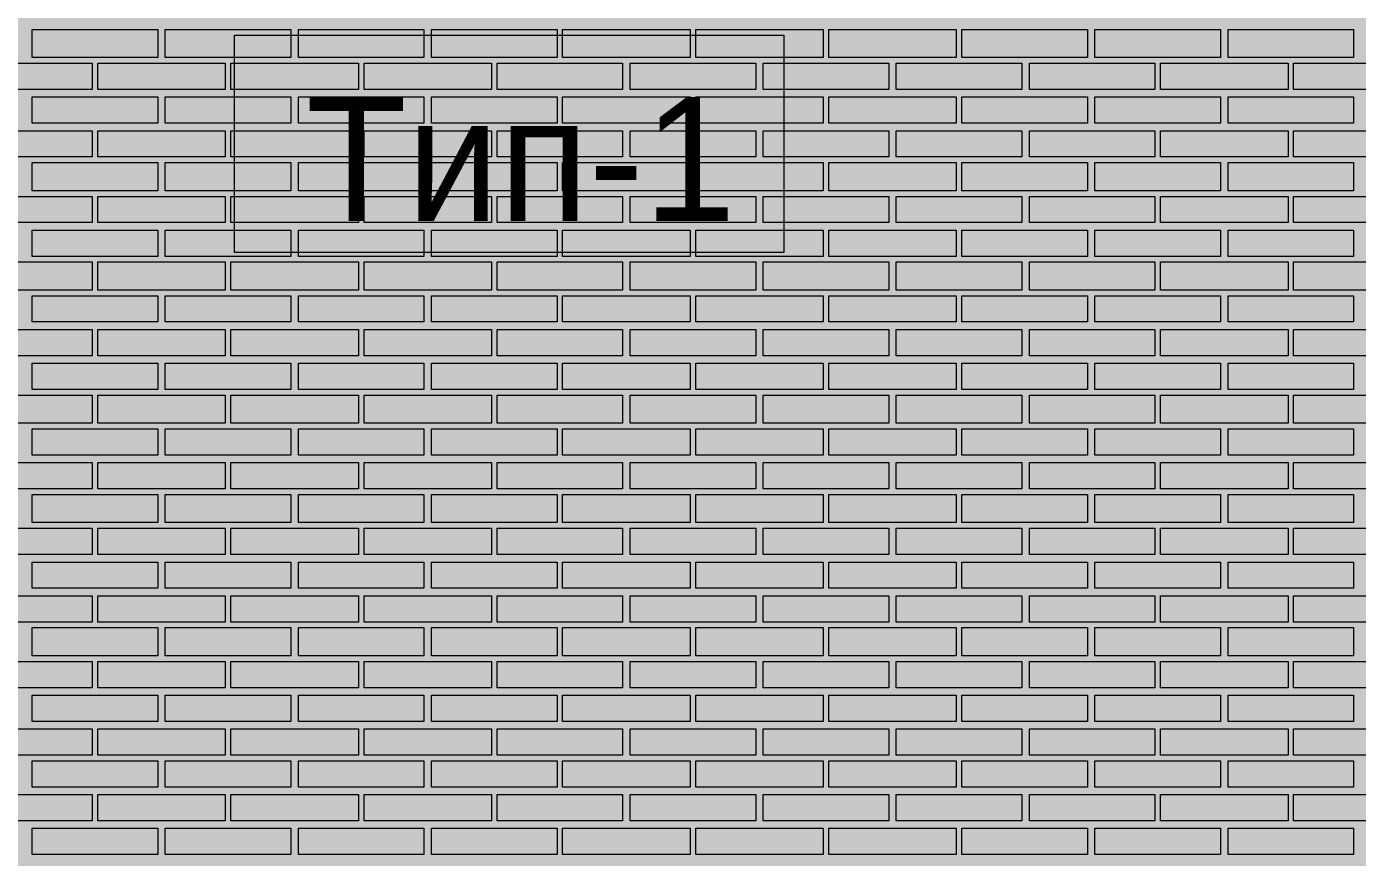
# Model space of a CAD drawing. Header units: millimetres. Extents: x -28928 to 100580, y -22867 to 36490.
# Drawn here: x -19658 to -16654, y 1534 to 3408 of the extents above; entities that cross this region are included whole.
import ezdxf

# ---------------------------------------------------------------- set-up
doc = ezdxf.new("R2010")
doc.units = ezdxf.units.MM
doc.layers.add('PDF _Геометрия', color=7, linetype='Continuous', true_color=0x8f8e8d)
doc.layers.add('PDF _Сплошная заливка', color=7, linetype='Continuous', true_color=0xffffff)
doc.layers.add('PDF _Текст', color=7, linetype='Continuous')

msp = doc.modelspace()

# ---------------------------------------------------------------- hatches: boundary and pattern name
at = {"layer": 'PDF _Сплошная заливка', "true_color": 0xdcd6cf, "transparency": 33554559}
h = msp.add_hatch(color=254, dxfattribs=at)
h.paths.add_polyline_path([(-15922.4, -4713.2), (-15922.4, -1464), (-13823.9, -1464), (-13823.9, -4713.2), (-13561.6, -4713.2), (-13561.6, -1163.6), (-19459.3, -1163.6), (-19459.3, -4713.2), (-17919.3, -4713.2), (-17919.3, -1464), (-16518.9, -1464), (-16518.9, -4713.2)])
h.paths.add_polyline_path([(-19700.5, -482.4), (-9335.1, -482.4), (-9335.1, 4218), (-12072.4, 4218), (-12072.4, 6929.9), (-9335.1, 6929.9), (-9335.1, 9028.4), (-21815.9, 9028.4), (-21815.9, -4713.2), (-19776.6, -4713.2), (-19776.6, -727.8), (-19730.1, -727.8), (-19730.1, -820.9), (-19708.9, -820.9), (-19708.9, -719.3), (-19700.5, -719.3)])
h.paths.add_polyline_path([(-10972.4, -4713.2), (-10972.4, -1464), (-9576.3, -1464), (-9576.3, -4713.2), (-9335.1, -4713.2), (-9335.1, -1163.6), (-13383.9, -1163.6), (-13383.9, -4713.2), (-13121.6, -4713.2), (-13121.6, -1464), (-11323.6, -1464), (-11323.6, -4713.2)])

# ---------------------------------------------------------------- linework, layer by layer
at = {"layer": 'PDF _Геометрия', "lineweight": 9}
for points in [[(-19362, 3338), (-19501.6, 3338), (-19645.5, 3338), (-19645.5, 3401.4), (-19501.6, 3401.4), (-19362, 3401.4)], [(-19061.6, 3338), (-19201.3, 3338), (-19345.1, 3338), (-19345.1, 3401.4), (-19201.3, 3401.4), (-19061.6, 3401.4)], [(-18761.3, 3338), (-18905.1, 3338), (-19044.7, 3338), (-19044.7, 3401.4), (-18905.1, 3401.4), (-18761.3, 3401.4)], [(-18460.9, 3338), (-18604.7, 3338), (-18744.3, 3338), (-18744.3, 3401.4), (-18604.7, 3401.4), (-18460.9, 3401.4)], [(-18160.5, 3338), (-18304.3, 3338), (-18448.2, 3338), (-18448.2, 3401.4), (-18304.3, 3401.4), (-18160.5, 3401.4)], [(-17860.1, 3338), (-18003.9, 3338), (-18147.8, 3338), (-18147.8, 3401.4), (-18003.9, 3401.4), (-17860.1, 3401.4)], [(-17559.7, 3338), (-17703.6, 3338), (-17847.4, 3338), (-17847.4, 3401.4), (-17703.6, 3401.4), (-17559.7, 3401.4)], [(-17263.6, 3338), (-17403.2, 3338), (-17547, 3338), (-17547, 3401.4), (-17403.2, 3401.4), (-17263.6, 3401.4)], [(-16963.2, 3338), (-17102.8, 3338), (-17246.6, 3338), (-17246.6, 3401.4), (-17102.8, 3401.4), (-16963.2, 3401.4)], [(-16662.8, 3338), (-16806.6, 3338), (-16946.3, 3338), (-16946.3, 3401.4), (-16806.6, 3401.4), (-16662.8, 3401.4)], [(-19510.1, 3325.3), (-19510.1, 3266), (-19793.6, 3266), (-19793.6, 3325.3)], [(-19209.7, 3325.3), (-19209.7, 3266), (-19497.4, 3266), (-19497.4, 3325.3)], [(-18909.3, 3325.3), (-18909.3, 3266), (-19197, 3266), (-19197, 3325.3)], [(-18608.9, 3325.3), (-18608.9, 3266), (-18896.6, 3266), (-18896.6, 3325.3)], [(-18312.8, 3325.3), (-18312.8, 3266), (-18596.3, 3266), (-18596.3, 3325.3)], [(-18012.4, 3325.3), (-18012.4, 3266), (-18295.9, 3266), (-18295.9, 3325.3)], [(-17712, 3325.3), (-17712, 3266), (-17995.5, 3266), (-17995.5, 3325.3)], [(-17411.6, 3325.3), (-17411.6, 3266), (-17695.1, 3266), (-17695.1, 3325.3)], [(-17111.3, 3325.3), (-17111.3, 3266), (-17394.7, 3266), (-17394.7, 3325.3)], [(-16810.9, 3325.3), (-16810.9, 3266), (-17098.6, 3266), (-17098.6, 3325.3)], [(-16510.5, 3325.3), (-16510.5, 3266), (-16798.2, 3266), (-16798.2, 3325.3)], [(-19362, 3189.9), (-19501.6, 3189.9), (-19645.5, 3189.9), (-19645.5, 3249.1), (-19501.6, 3249.1), (-19362, 3249.1)], [(-19061.6, 3189.9), (-19201.3, 3189.9), (-19345.1, 3189.9), (-19345.1, 3249.1), (-19201.3, 3249.1), (-19061.6, 3249.1)], [(-18761.3, 3189.9), (-18905.1, 3189.9), (-19044.7, 3189.9), (-19044.7, 3249.1), (-18905.1, 3249.1), (-18761.3, 3249.1)], [(-18460.9, 3189.9), (-18604.7, 3189.9), (-18744.3, 3189.9), (-18744.3, 3249.1), (-18604.7, 3249.1), (-18460.9, 3249.1)], [(-18160.5, 3189.9), (-18304.3, 3189.9), (-18448.2, 3189.9), (-18448.2, 3249.1), (-18304.3, 3249.1), (-18160.5, 3249.1)], [(-17860.1, 3189.9), (-18003.9, 3189.9), (-18147.8, 3189.9), (-18147.8, 3249.1), (-18003.9, 3249.1), (-17860.1, 3249.1)], [(-17559.7, 3189.9), (-17703.6, 3189.9), (-17847.4, 3189.9), (-17847.4, 3249.1), (-17703.6, 3249.1), (-17559.7, 3249.1)], [(-17263.6, 3189.9), (-17403.2, 3189.9), (-17547, 3189.9), (-17547, 3249.1), (-17403.2, 3249.1), (-17263.6, 3249.1)], [(-16963.2, 3189.9), (-17102.8, 3189.9), (-17246.6, 3189.9), (-17246.6, 3249.1), (-17102.8, 3249.1), (-16963.2, 3249.1)], [(-16662.8, 3189.9), (-16806.6, 3189.9), (-16946.3, 3189.9), (-16946.3, 3249.1), (-16806.6, 3249.1), (-16662.8, 3249.1)], [(-19510.1, 3173), (-19510.1, 3113.7), (-19793.6, 3113.7), (-19793.6, 3173)], [(-19209.7, 3173), (-19209.7, 3113.7), (-19497.4, 3113.7), (-19497.4, 3173)], [(-18909.3, 3173), (-18909.3, 3113.7), (-19197, 3113.7), (-19197, 3173)], [(-18608.9, 3173), (-18608.9, 3113.7), (-18896.6, 3113.7), (-18896.6, 3173)], [(-18312.8, 3173), (-18312.8, 3113.7), (-18596.3, 3113.7), (-18596.3, 3173)], [(-18012.4, 3173), (-18012.4, 3113.7), (-18295.9, 3113.7), (-18295.9, 3173)], [(-17712, 3173), (-17712, 3113.7), (-17995.5, 3113.7), (-17995.5, 3173)], [(-17411.6, 3173), (-17411.6, 3113.7), (-17695.1, 3113.7), (-17695.1, 3173)], [(-17111.3, 3173), (-17111.3, 3113.7), (-17394.7, 3113.7), (-17394.7, 3173)], [(-16810.9, 3173), (-16810.9, 3113.7), (-17098.6, 3113.7), (-17098.6, 3173)], [(-16510.5, 3173), (-16510.5, 3113.7), (-16798.2, 3113.7), (-16798.2, 3173)], [(-19362, 3037.6), (-19501.6, 3037.6), (-19645.5, 3037.6), (-19645.5, 3101), (-19501.6, 3101), (-19362, 3101)], [(-19061.6, 3037.6), (-19201.3, 3037.6), (-19345.1, 3037.6), (-19345.1, 3101), (-19201.3, 3101), (-19061.6, 3101)], [(-18761.3, 3037.6), (-18905.1, 3037.6), (-19044.7, 3037.6), (-19044.7, 3101), (-18905.1, 3101), (-18761.3, 3101)], [(-18460.9, 3037.6), (-18604.7, 3037.6), (-18744.3, 3037.6), (-18744.3, 3101), (-18604.7, 3101), (-18460.9, 3101)], [(-18160.5, 3037.6), (-18304.3, 3037.6), (-18448.2, 3037.6), (-18448.2, 3101), (-18304.3, 3101), (-18160.5, 3101)], [(-17860.1, 3037.6), (-18003.9, 3037.6), (-18147.8, 3037.6), (-18147.8, 3101), (-18003.9, 3101), (-17860.1, 3101)], [(-17559.7, 3037.6), (-17703.6, 3037.6), (-17847.4, 3037.6), (-17847.4, 3101), (-17703.6, 3101), (-17559.7, 3101)], [(-17263.6, 3037.6), (-17403.2, 3037.6), (-17547, 3037.6), (-17547, 3101), (-17403.2, 3101), (-17263.6, 3101)], [(-16963.2, 3037.6), (-17102.8, 3037.6), (-17246.6, 3037.6), (-17246.6, 3101), (-17102.8, 3101), (-16963.2, 3101)], [(-16662.8, 3037.6), (-16806.6, 3037.6), (-16946.3, 3037.6), (-16946.3, 3101), (-16806.6, 3101), (-16662.8, 3101)], [(-19510.1, 3024.9), (-19510.1, 2965.7), (-19793.6, 2965.7), (-19793.6, 3024.9)], [(-19209.7, 3024.9), (-19209.7, 2965.7), (-19497.4, 2965.7), (-19497.4, 3024.9)], [(-18909.3, 3024.9), (-18909.3, 2965.7), (-19197, 2965.7), (-19197, 3024.9)], [(-18608.9, 3024.9), (-18608.9, 2965.7), (-18896.6, 2965.7), (-18896.6, 3024.9)], [(-18312.8, 3024.9), (-18312.8, 2965.7), (-18596.3, 2965.7), (-18596.3, 3024.9)], [(-18012.4, 3024.9), (-18012.4, 2965.7), (-18295.9, 2965.7), (-18295.9, 3024.9)], [(-17712, 3024.9), (-17712, 2965.7), (-17995.5, 2965.7), (-17995.5, 3024.9)], [(-17411.6, 3024.9), (-17411.6, 2965.7), (-17695.1, 2965.7), (-17695.1, 3024.9)], [(-17111.3, 3024.9), (-17111.3, 2965.7), (-17394.7, 2965.7), (-17394.7, 3024.9)], [(-16810.9, 3024.9), (-16810.9, 2965.7), (-17098.6, 2965.7), (-17098.6, 3024.9)], [(-16510.5, 3024.9), (-16510.5, 2965.7), (-16798.2, 2965.7), (-16798.2, 3024.9)], [(-19362, 2889.5), (-19501.6, 2889.5), (-19645.5, 2889.5), (-19645.5, 2948.7), (-19501.6, 2948.7), (-19362, 2948.7)], [(-19061.6, 2889.5), (-19201.3, 2889.5), (-19345.1, 2889.5), (-19345.1, 2948.7), (-19201.3, 2948.7), (-19061.6, 2948.7)], [(-18761.3, 2889.5), (-18905.1, 2889.5), (-19044.7, 2889.5), (-19044.7, 2948.7), (-18905.1, 2948.7), (-18761.3, 2948.7)], [(-18460.9, 2889.5), (-18604.7, 2889.5), (-18744.3, 2889.5), (-18744.3, 2948.7), (-18604.7, 2948.7), (-18460.9, 2948.7)], [(-18160.5, 2889.5), (-18304.3, 2889.5), (-18448.2, 2889.5), (-18448.2, 2948.7), (-18304.3, 2948.7), (-18160.5, 2948.7)], [(-17860.1, 2889.5), (-18003.9, 2889.5), (-18147.8, 2889.5), (-18147.8, 2948.7), (-18003.9, 2948.7), (-17860.1, 2948.7)], [(-17559.7, 2889.5), (-17703.6, 2889.5), (-17847.4, 2889.5), (-17847.4, 2948.7), (-17703.6, 2948.7), (-17559.7, 2948.7)], [(-17263.6, 2889.5), (-17403.2, 2889.5), (-17547, 2889.5), (-17547, 2948.7), (-17403.2, 2948.7), (-17263.6, 2948.7)], [(-16963.2, 2889.5), (-17102.8, 2889.5), (-17246.6, 2889.5), (-17246.6, 2948.7), (-17102.8, 2948.7), (-16963.2, 2948.7)], [(-16662.8, 2889.5), (-16806.6, 2889.5), (-16946.3, 2889.5), (-16946.3, 2948.7), (-16806.6, 2948.7), (-16662.8, 2948.7)], [(-19510.1, 2876.8), (-19510.1, 2813.4), (-19793.6, 2813.4), (-19793.6, 2876.8)], [(-19209.7, 2876.8), (-19209.7, 2813.4), (-19497.4, 2813.4), (-19497.4, 2876.8)], [(-18909.3, 2876.8), (-18909.3, 2813.4), (-19197, 2813.4), (-19197, 2876.8)], [(-18608.9, 2876.8), (-18608.9, 2813.4), (-18896.6, 2813.4), (-18896.6, 2876.8)], [(-18312.8, 2876.8), (-18312.8, 2813.4), (-18596.3, 2813.4), (-18596.3, 2876.8)], [(-18012.4, 2876.8), (-18012.4, 2813.4), (-18295.9, 2813.4), (-18295.9, 2876.8)], [(-17712, 2876.8), (-17712, 2813.4), (-17995.5, 2813.4), (-17995.5, 2876.8)], [(-17411.6, 2876.8), (-17411.6, 2813.4), (-17695.1, 2813.4), (-17695.1, 2876.8)], [(-17111.3, 2876.8), (-17111.3, 2813.4), (-17394.7, 2813.4), (-17394.7, 2876.8)], [(-16810.9, 2876.8), (-16810.9, 2813.4), (-17098.6, 2813.4), (-17098.6, 2876.8)], [(-16510.5, 2876.8), (-16510.5, 2813.4), (-16798.2, 2813.4), (-16798.2, 2876.8)], [(-19362, 2741.4), (-19501.6, 2741.4), (-19645.5, 2741.4), (-19645.5, 2800.7), (-19501.6, 2800.7), (-19362, 2800.7)], [(-19061.6, 2741.4), (-19201.3, 2741.4), (-19345.1, 2741.4), (-19345.1, 2800.7), (-19201.3, 2800.7), (-19061.6, 2800.7)], [(-18761.3, 2741.4), (-18905.1, 2741.4), (-19044.7, 2741.4), (-19044.7, 2800.7), (-18905.1, 2800.7), (-18761.3, 2800.7)], [(-18460.9, 2741.4), (-18604.7, 2741.4), (-18744.3, 2741.4), (-18744.3, 2800.7), (-18604.7, 2800.7), (-18460.9, 2800.7)], [(-18160.5, 2741.4), (-18304.3, 2741.4), (-18448.2, 2741.4), (-18448.2, 2800.7), (-18304.3, 2800.7), (-18160.5, 2800.7)], [(-17860.1, 2741.4), (-18003.9, 2741.4), (-18147.8, 2741.4), (-18147.8, 2800.7), (-18003.9, 2800.7), (-17860.1, 2800.7)], [(-17559.7, 2741.4), (-17703.6, 2741.4), (-17847.4, 2741.4), (-17847.4, 2800.7), (-17703.6, 2800.7), (-17559.7, 2800.7)], [(-17263.6, 2741.4), (-17403.2, 2741.4), (-17547, 2741.4), (-17547, 2800.7), (-17403.2, 2800.7), (-17263.6, 2800.7)], [(-16963.2, 2741.4), (-17102.8, 2741.4), (-17246.6, 2741.4), (-17246.6, 2800.7), (-17102.8, 2800.7), (-16963.2, 2800.7)], [(-16662.8, 2741.4), (-16806.6, 2741.4), (-16946.3, 2741.4), (-16946.3, 2800.7), (-16806.6, 2800.7), (-16662.8, 2800.7)], [(-19510.1, 2724.5), (-19510.1, 2665.3), (-19793.6, 2665.3), (-19793.6, 2724.5)], [(-19209.7, 2724.5), (-19209.7, 2665.3), (-19497.4, 2665.3), (-19497.4, 2724.5)], [(-18909.3, 2724.5), (-18909.3, 2665.3), (-19197, 2665.3), (-19197, 2724.5)], [(-18608.9, 2724.5), (-18608.9, 2665.3), (-18896.6, 2665.3), (-18896.6, 2724.5)], [(-18312.8, 2724.5), (-18312.8, 2665.3), (-18596.3, 2665.3), (-18596.3, 2724.5)], [(-18012.4, 2724.5), (-18012.4, 2665.3), (-18295.9, 2665.3), (-18295.9, 2724.5)], [(-17712, 2724.5), (-17712, 2665.3), (-17995.5, 2665.3), (-17995.5, 2724.5)], [(-17411.6, 2724.5), (-17411.6, 2665.3), (-17695.1, 2665.3), (-17695.1, 2724.5)], [(-17111.3, 2724.5), (-17111.3, 2665.3), (-17394.7, 2665.3), (-17394.7, 2724.5)], [(-16810.9, 2724.5), (-16810.9, 2665.3), (-17098.6, 2665.3), (-17098.6, 2724.5)], [(-16510.5, 2724.5), (-16510.5, 2665.3), (-16798.2, 2665.3), (-16798.2, 2724.5)], [(-19362, 2589.1), (-19501.6, 2589.1), (-19645.5, 2589.1), (-19645.5, 2648.4), (-19501.6, 2648.4), (-19362, 2648.4)], [(-19061.6, 2589.1), (-19201.3, 2589.1), (-19345.1, 2589.1), (-19345.1, 2648.4), (-19201.3, 2648.4), (-19061.6, 2648.4)], [(-18761.3, 2589.1), (-18905.1, 2589.1), (-19044.7, 2589.1), (-19044.7, 2648.4), (-18905.1, 2648.4), (-18761.3, 2648.4)], [(-18460.9, 2589.1), (-18604.7, 2589.1), (-18744.3, 2589.1), (-18744.3, 2648.4), (-18604.7, 2648.4), (-18460.9, 2648.4)], [(-18160.5, 2589.1), (-18304.3, 2589.1), (-18448.2, 2589.1), (-18448.2, 2648.4), (-18304.3, 2648.4), (-18160.5, 2648.4)], [(-17860.1, 2589.1), (-18003.9, 2589.1), (-18147.8, 2589.1), (-18147.8, 2648.4), (-18003.9, 2648.4), (-17860.1, 2648.4)], [(-17559.7, 2589.1), (-17703.6, 2589.1), (-17847.4, 2589.1), (-17847.4, 2648.4), (-17703.6, 2648.4), (-17559.7, 2648.4)], [(-17263.6, 2589.1), (-17403.2, 2589.1), (-17547, 2589.1), (-17547, 2648.4), (-17403.2, 2648.4), (-17263.6, 2648.4)], [(-16963.2, 2589.1), (-17102.8, 2589.1), (-17246.6, 2589.1), (-17246.6, 2648.4), (-17102.8, 2648.4), (-16963.2, 2648.4)], [(-16662.8, 2589.1), (-16806.6, 2589.1), (-16946.3, 2589.1), (-16946.3, 2648.4), (-16806.6, 2648.4), (-16662.8, 2648.4)], [(-19510.1, 2576.4), (-19510.1, 2513), (-19793.6, 2513), (-19793.6, 2576.4)], [(-19209.7, 2576.4), (-19209.7, 2513), (-19497.4, 2513), (-19497.4, 2576.4)], [(-18909.3, 2576.4), (-18909.3, 2513), (-19197, 2513), (-19197, 2576.4)], [(-18608.9, 2576.4), (-18608.9, 2513), (-18896.6, 2513), (-18896.6, 2576.4)], [(-18312.8, 2576.4), (-18312.8, 2513), (-18596.3, 2513), (-18596.3, 2576.4)], [(-18012.4, 2576.4), (-18012.4, 2513), (-18295.9, 2513), (-18295.9, 2576.4)], [(-17712, 2576.4), (-17712, 2513), (-17995.5, 2513), (-17995.5, 2576.4)], [(-17411.6, 2576.4), (-17411.6, 2513), (-17695.1, 2513), (-17695.1, 2576.4)], [(-17111.3, 2576.4), (-17111.3, 2513), (-17394.7, 2513), (-17394.7, 2576.4)], [(-16810.9, 2576.4), (-16810.9, 2513), (-17098.6, 2513), (-17098.6, 2576.4)], [(-16510.5, 2576.4), (-16510.5, 2513), (-16798.2, 2513), (-16798.2, 2576.4)], [(-19362, 2441), (-19501.6, 2441), (-19645.5, 2441), (-19645.5, 2500.3), (-19501.6, 2500.3), (-19362, 2500.3)], [(-19061.6, 2441), (-19201.3, 2441), (-19345.1, 2441), (-19345.1, 2500.3), (-19201.3, 2500.3), (-19061.6, 2500.3)], [(-18761.3, 2441), (-18905.1, 2441), (-19044.7, 2441), (-19044.7, 2500.3), (-18905.1, 2500.3), (-18761.3, 2500.3)], [(-18460.9, 2441), (-18604.7, 2441), (-18744.3, 2441), (-18744.3, 2500.3), (-18604.7, 2500.3), (-18460.9, 2500.3)], [(-18160.5, 2441), (-18304.3, 2441), (-18448.2, 2441), (-18448.2, 2500.3), (-18304.3, 2500.3), (-18160.5, 2500.3)], [(-17860.1, 2441), (-18003.9, 2441), (-18147.8, 2441), (-18147.8, 2500.3), (-18003.9, 2500.3), (-17860.1, 2500.3)], [(-17559.7, 2441), (-17703.6, 2441), (-17847.4, 2441), (-17847.4, 2500.3), (-17703.6, 2500.3), (-17559.7, 2500.3)], [(-17263.6, 2441), (-17403.2, 2441), (-17547, 2441), (-17547, 2500.3), (-17403.2, 2500.3), (-17263.6, 2500.3)], [(-16963.2, 2441), (-17102.8, 2441), (-17246.6, 2441), (-17246.6, 2500.3), (-17102.8, 2500.3), (-16963.2, 2500.3)], [(-16662.8, 2441), (-16806.6, 2441), (-16946.3, 2441), (-16946.3, 2500.3), (-16806.6, 2500.3), (-16662.8, 2500.3)], [(-19510.1, 2424.1), (-19510.1, 2364.9), (-19793.6, 2364.9), (-19793.6, 2424.1)], [(-19209.7, 2424.1), (-19209.7, 2364.9), (-19497.4, 2364.9), (-19497.4, 2424.1)], [(-18909.3, 2424.1), (-18909.3, 2364.9), (-19197, 2364.9), (-19197, 2424.1)], [(-18608.9, 2424.1), (-18608.9, 2364.9), (-18896.6, 2364.9), (-18896.6, 2424.1)], [(-18312.8, 2424.1), (-18312.8, 2364.9), (-18596.3, 2364.9), (-18596.3, 2424.1)], [(-18012.4, 2424.1), (-18012.4, 2364.9), (-18295.9, 2364.9), (-18295.9, 2424.1)], [(-17712, 2424.1), (-17712, 2364.9), (-17995.5, 2364.9), (-17995.5, 2424.1)], [(-17411.6, 2424.1), (-17411.6, 2364.9), (-17695.1, 2364.9), (-17695.1, 2424.1)], [(-17111.3, 2424.1), (-17111.3, 2364.9), (-17394.7, 2364.9), (-17394.7, 2424.1)], [(-16810.9, 2424.1), (-16810.9, 2364.9), (-17098.6, 2364.9), (-17098.6, 2424.1)], [(-16510.5, 2424.1), (-16510.5, 2364.9), (-16798.2, 2364.9), (-16798.2, 2424.1)], [(-19362, 2288.7), (-19501.6, 2288.7), (-19645.5, 2288.7), (-19645.5, 2352.2), (-19501.6, 2352.2), (-19362, 2352.2)], [(-19061.6, 2288.7), (-19201.3, 2288.7), (-19345.1, 2288.7), (-19345.1, 2352.2), (-19201.3, 2352.2), (-19061.6, 2352.2)], [(-18761.3, 2288.7), (-18905.1, 2288.7), (-19044.7, 2288.7), (-19044.7, 2352.2), (-18905.1, 2352.2), (-18761.3, 2352.2)], [(-18460.9, 2288.7), (-18604.7, 2288.7), (-18744.3, 2288.7), (-18744.3, 2352.2), (-18604.7, 2352.2), (-18460.9, 2352.2)], [(-18160.5, 2288.7), (-18304.3, 2288.7), (-18448.2, 2288.7), (-18448.2, 2352.2), (-18304.3, 2352.2), (-18160.5, 2352.2)], [(-17860.1, 2288.7), (-18003.9, 2288.7), (-18147.8, 2288.7), (-18147.8, 2352.2), (-18003.9, 2352.2), (-17860.1, 2352.2)], [(-17559.7, 2288.7), (-17703.6, 2288.7), (-17847.4, 2288.7), (-17847.4, 2352.2), (-17703.6, 2352.2), (-17559.7, 2352.2)], [(-17263.6, 2288.7), (-17403.2, 2288.7), (-17547, 2288.7), (-17547, 2352.2), (-17403.2, 2352.2), (-17263.6, 2352.2)], [(-16963.2, 2288.7), (-17102.8, 2288.7), (-17246.6, 2288.7), (-17246.6, 2352.2), (-17102.8, 2352.2), (-16963.2, 2352.2)], [(-16662.8, 2288.7), (-16806.6, 2288.7), (-16946.3, 2288.7), (-16946.3, 2352.2), (-16806.6, 2352.2), (-16662.8, 2352.2)], [(-19510.1, 2276), (-19510.1, 2216.8), (-19793.6, 2216.8), (-19793.6, 2276)], [(-19209.7, 2276), (-19209.7, 2216.8), (-19497.4, 2216.8), (-19497.4, 2276)], [(-18909.3, 2276), (-18909.3, 2216.8), (-19197, 2216.8), (-19197, 2276)], [(-18608.9, 2276), (-18608.9, 2216.8), (-18896.6, 2216.8), (-18896.6, 2276)], [(-18312.8, 2276), (-18312.8, 2216.8), (-18596.3, 2216.8), (-18596.3, 2276)], [(-18012.4, 2276), (-18012.4, 2216.8), (-18295.9, 2216.8), (-18295.9, 2276)], [(-17712, 2276), (-17712, 2216.8), (-17995.5, 2216.8), (-17995.5, 2276)], [(-17411.6, 2276), (-17411.6, 2216.8), (-17695.1, 2216.8), (-17695.1, 2276)], [(-17111.3, 2276), (-17111.3, 2216.8), (-17394.7, 2216.8), (-17394.7, 2276)], [(-16810.9, 2276), (-16810.9, 2216.8), (-17098.6, 2216.8), (-17098.6, 2276)], [(-16510.5, 2276), (-16510.5, 2216.8), (-16798.2, 2216.8), (-16798.2, 2276)], [(-19362, 2140.7), (-19501.6, 2140.7), (-19645.5, 2140.7), (-19645.5, 2199.9), (-19501.6, 2199.9), (-19362, 2199.9)], [(-19061.6, 2140.7), (-19201.3, 2140.7), (-19345.1, 2140.7), (-19345.1, 2199.9), (-19201.3, 2199.9), (-19061.6, 2199.9)], [(-18761.3, 2140.7), (-18905.1, 2140.7), (-19044.7, 2140.7), (-19044.7, 2199.9), (-18905.1, 2199.9), (-18761.3, 2199.9)], [(-18460.9, 2140.7), (-18604.7, 2140.7), (-18744.3, 2140.7), (-18744.3, 2199.9), (-18604.7, 2199.9), (-18460.9, 2199.9)], [(-18160.5, 2140.7), (-18304.3, 2140.7), (-18448.2, 2140.7), (-18448.2, 2199.9), (-18304.3, 2199.9), (-18160.5, 2199.9)], [(-17860.1, 2140.7), (-18003.9, 2140.7), (-18147.8, 2140.7), (-18147.8, 2199.9), (-18003.9, 2199.9), (-17860.1, 2199.9)], [(-17559.7, 2140.7), (-17703.6, 2140.7), (-17847.4, 2140.7), (-17847.4, 2199.9), (-17703.6, 2199.9), (-17559.7, 2199.9)], [(-17263.6, 2140.7), (-17403.2, 2140.7), (-17547, 2140.7), (-17547, 2199.9), (-17403.2, 2199.9), (-17263.6, 2199.9)], [(-16963.2, 2140.7), (-17102.8, 2140.7), (-17246.6, 2140.7), (-17246.6, 2199.9), (-17102.8, 2199.9), (-16963.2, 2199.9)], [(-16662.8, 2140.7), (-16806.6, 2140.7), (-16946.3, 2140.7), (-16946.3, 2199.9), (-16806.6, 2199.9), (-16662.8, 2199.9)], [(-19510.1, 2123.7), (-19510.1, 2064.5), (-19793.6, 2064.5), (-19793.6, 2123.7)], [(-19209.7, 2123.7), (-19209.7, 2064.5), (-19497.4, 2064.5), (-19497.4, 2123.7)], [(-18909.3, 2123.7), (-18909.3, 2064.5), (-19197, 2064.5), (-19197, 2123.7)], [(-18608.9, 2123.7), (-18608.9, 2064.5), (-18896.6, 2064.5), (-18896.6, 2123.7)], [(-18312.8, 2123.7), (-18312.8, 2064.5), (-18596.3, 2064.5), (-18596.3, 2123.7)], [(-18012.4, 2123.7), (-18012.4, 2064.5), (-18295.9, 2064.5), (-18295.9, 2123.7)], [(-17712, 2123.7), (-17712, 2064.5), (-17995.5, 2064.5), (-17995.5, 2123.7)], [(-17411.6, 2123.7), (-17411.6, 2064.5), (-17695.1, 2064.5), (-17695.1, 2123.7)], [(-17111.3, 2123.7), (-17111.3, 2064.5), (-17394.7, 2064.5), (-17394.7, 2123.7)], [(-16810.9, 2123.7), (-16810.9, 2064.5), (-17098.6, 2064.5), (-17098.6, 2123.7)], [(-16510.5, 2123.7), (-16510.5, 2064.5), (-16798.2, 2064.5), (-16798.2, 2123.7)], [(-19362, 1988.4), (-19501.6, 1988.4), (-19645.5, 1988.4), (-19645.5, 2051.8), (-19501.6, 2051.8), (-19362, 2051.8)], [(-19061.6, 1988.4), (-19201.3, 1988.4), (-19345.1, 1988.4), (-19345.1, 2051.8), (-19201.3, 2051.8), (-19061.6, 2051.8)], [(-18761.3, 1988.4), (-18905.1, 1988.4), (-19044.7, 1988.4), (-19044.7, 2051.8), (-18905.1, 2051.8), (-18761.3, 2051.8)], [(-18460.9, 1988.4), (-18604.7, 1988.4), (-18744.3, 1988.4), (-18744.3, 2051.8), (-18604.7, 2051.8), (-18460.9, 2051.8)], [(-18160.5, 1988.4), (-18304.3, 1988.4), (-18448.2, 1988.4), (-18448.2, 2051.8), (-18304.3, 2051.8), (-18160.5, 2051.8)], [(-17860.1, 1988.4), (-18003.9, 1988.4), (-18147.8, 1988.4), (-18147.8, 2051.8), (-18003.9, 2051.8), (-17860.1, 2051.8)], [(-17559.7, 1988.4), (-17703.6, 1988.4), (-17847.4, 1988.4), (-17847.4, 2051.8), (-17703.6, 2051.8), (-17559.7, 2051.8)], [(-17263.6, 1988.4), (-17403.2, 1988.4), (-17547, 1988.4), (-17547, 2051.8), (-17403.2, 2051.8), (-17263.6, 2051.8)], [(-16963.2, 1988.4), (-17102.8, 1988.4), (-17246.6, 1988.4), (-17246.6, 2051.8), (-17102.8, 2051.8), (-16963.2, 2051.8)], [(-16662.8, 1988.4), (-16806.6, 1988.4), (-16946.3, 1988.4), (-16946.3, 2051.8), (-16806.6, 2051.8), (-16662.8, 2051.8)], [(-19510.1, 1975.7), (-19510.1, 1916.4), (-19793.6, 1916.4), (-19793.6, 1975.7)], [(-19209.7, 1975.7), (-19209.7, 1916.4), (-19497.4, 1916.4), (-19497.4, 1975.7)], [(-18909.3, 1975.7), (-18909.3, 1916.4), (-19197, 1916.4), (-19197, 1975.7)], [(-18608.9, 1975.7), (-18608.9, 1916.4), (-18896.6, 1916.4), (-18896.6, 1975.7)], [(-18312.8, 1975.7), (-18312.8, 1916.4), (-18596.3, 1916.4), (-18596.3, 1975.7)], [(-18012.4, 1975.7), (-18012.4, 1916.4), (-18295.9, 1916.4), (-18295.9, 1975.7)], [(-17712, 1975.7), (-17712, 1916.4), (-17995.5, 1916.4), (-17995.5, 1975.7)], [(-17411.6, 1975.7), (-17411.6, 1916.4), (-17695.1, 1916.4), (-17695.1, 1975.7)], [(-17111.3, 1975.7), (-17111.3, 1916.4), (-17394.7, 1916.4), (-17394.7, 1975.7)], [(-16810.9, 1975.7), (-16810.9, 1916.4), (-17098.6, 1916.4), (-17098.6, 1975.7)], [(-16510.5, 1975.7), (-16510.5, 1916.4), (-16798.2, 1916.4), (-16798.2, 1975.7)], [(-19362, 1840.3), (-19501.6, 1840.3), (-19645.5, 1840.3), (-19645.5, 1899.5), (-19501.6, 1899.5), (-19362, 1899.5)], [(-19061.6, 1840.3), (-19201.3, 1840.3), (-19345.1, 1840.3), (-19345.1, 1899.5), (-19201.3, 1899.5), (-19061.6, 1899.5)], [(-18761.3, 1840.3), (-18905.1, 1840.3), (-19044.7, 1840.3), (-19044.7, 1899.5), (-18905.1, 1899.5), (-18761.3, 1899.5)], [(-18460.9, 1840.3), (-18604.7, 1840.3), (-18744.3, 1840.3), (-18744.3, 1899.5), (-18604.7, 1899.5), (-18460.9, 1899.5)], [(-18160.5, 1840.3), (-18304.3, 1840.3), (-18448.2, 1840.3), (-18448.2, 1899.5), (-18304.3, 1899.5), (-18160.5, 1899.5)], [(-17860.1, 1840.3), (-18003.9, 1840.3), (-18147.8, 1840.3), (-18147.8, 1899.5), (-18003.9, 1899.5), (-17860.1, 1899.5)], [(-17559.7, 1840.3), (-17703.6, 1840.3), (-17847.4, 1840.3), (-17847.4, 1899.5), (-17703.6, 1899.5), (-17559.7, 1899.5)], [(-17263.6, 1840.3), (-17403.2, 1840.3), (-17547, 1840.3), (-17547, 1899.5), (-17403.2, 1899.5), (-17263.6, 1899.5)], [(-16963.2, 1840.3), (-17102.8, 1840.3), (-17246.6, 1840.3), (-17246.6, 1899.5), (-17102.8, 1899.5), (-16963.2, 1899.5)], [(-16662.8, 1840.3), (-16806.6, 1840.3), (-16946.3, 1840.3), (-16946.3, 1899.5), (-16806.6, 1899.5), (-16662.8, 1899.5)], [(-19510.1, 1823.4), (-19510.1, 1764.1), (-19793.6, 1764.1), (-19793.6, 1823.4)], [(-19209.7, 1823.4), (-19209.7, 1764.1), (-19497.4, 1764.1), (-19497.4, 1823.4)], [(-18909.3, 1823.4), (-18909.3, 1764.1), (-19197, 1764.1), (-19197, 1823.4)], [(-18608.9, 1823.4), (-18608.9, 1764.1), (-18896.6, 1764.1), (-18896.6, 1823.4)], [(-18312.8, 1823.4), (-18312.8, 1764.1), (-18596.3, 1764.1), (-18596.3, 1823.4)], [(-18012.4, 1823.4), (-18012.4, 1764.1), (-18295.9, 1764.1), (-18295.9, 1823.4)], [(-17712, 1823.4), (-17712, 1764.1), (-17995.5, 1764.1), (-17995.5, 1823.4)], [(-17411.6, 1823.4), (-17411.6, 1764.1), (-17695.1, 1764.1), (-17695.1, 1823.4)], [(-17111.3, 1823.4), (-17111.3, 1764.1), (-17394.7, 1764.1), (-17394.7, 1823.4)], [(-16810.9, 1823.4), (-16810.9, 1764.1), (-17098.6, 1764.1), (-17098.6, 1823.4)], [(-16510.5, 1823.4), (-16510.5, 1764.1), (-16798.2, 1764.1), (-16798.2, 1823.4)], [(-19362, 1692.2), (-19501.6, 1692.2), (-19645.5, 1692.2), (-19645.5, 1751.4), (-19501.6, 1751.4), (-19362, 1751.4)], [(-19061.6, 1692.2), (-19201.3, 1692.2), (-19345.1, 1692.2), (-19345.1, 1751.4), (-19201.3, 1751.4), (-19061.6, 1751.4)], [(-18761.3, 1692.2), (-18905.1, 1692.2), (-19044.7, 1692.2), (-19044.7, 1751.4), (-18905.1, 1751.4), (-18761.3, 1751.4)], [(-18460.9, 1692.2), (-18604.7, 1692.2), (-18744.3, 1692.2), (-18744.3, 1751.4), (-18604.7, 1751.4), (-18460.9, 1751.4)], [(-18160.5, 1692.2), (-18304.3, 1692.2), (-18448.2, 1692.2), (-18448.2, 1751.4), (-18304.3, 1751.4), (-18160.5, 1751.4)], [(-17860.1, 1692.2), (-18003.9, 1692.2), (-18147.8, 1692.2), (-18147.8, 1751.4), (-18003.9, 1751.4), (-17860.1, 1751.4)], [(-17559.7, 1692.2), (-17703.6, 1692.2), (-17847.4, 1692.2), (-17847.4, 1751.4), (-17703.6, 1751.4), (-17559.7, 1751.4)], [(-17263.6, 1692.2), (-17403.2, 1692.2), (-17547, 1692.2), (-17547, 1751.4), (-17403.2, 1751.4), (-17263.6, 1751.4)], [(-16963.2, 1692.2), (-17102.8, 1692.2), (-17246.6, 1692.2), (-17246.6, 1751.4), (-17102.8, 1751.4), (-16963.2, 1751.4)], [(-16662.8, 1692.2), (-16806.6, 1692.2), (-16946.3, 1692.2), (-16946.3, 1751.4), (-16806.6, 1751.4), (-16662.8, 1751.4)], [(-19510.1, 1675.3), (-19510.1, 1616), (-19793.6, 1616), (-19793.6, 1675.3)], [(-19209.7, 1675.3), (-19209.7, 1616), (-19497.4, 1616), (-19497.4, 1675.3)], [(-18909.3, 1675.3), (-18909.3, 1616), (-19197, 1616), (-19197, 1675.3)], [(-18608.9, 1675.3), (-18608.9, 1616), (-18896.6, 1616), (-18896.6, 1675.3)], [(-18312.8, 1675.3), (-18312.8, 1616), (-18596.3, 1616), (-18596.3, 1675.3)], [(-18012.4, 1675.3), (-18012.4, 1616), (-18295.9, 1616), (-18295.9, 1675.3)], [(-17712, 1675.3), (-17712, 1616), (-17995.5, 1616), (-17995.5, 1675.3)], [(-17411.6, 1675.3), (-17411.6, 1616), (-17695.1, 1616), (-17695.1, 1675.3)], [(-17111.3, 1675.3), (-17111.3, 1616), (-17394.7, 1616), (-17394.7, 1675.3)], [(-16810.9, 1675.3), (-16810.9, 1616), (-17098.6, 1616), (-17098.6, 1675.3)], [(-16510.5, 1675.3), (-16510.5, 1616), (-16798.2, 1616), (-16798.2, 1675.3)], [(-19362, 1539.9), (-19501.6, 1539.9), (-19645.5, 1539.9), (-19645.5, 1599.1), (-19501.6, 1599.1), (-19362, 1599.1)], [(-19061.6, 1539.9), (-19201.3, 1539.9), (-19345.1, 1539.9), (-19345.1, 1599.1), (-19201.3, 1599.1), (-19061.6, 1599.1)], [(-18761.3, 1539.9), (-18905.1, 1539.9), (-19044.7, 1539.9), (-19044.7, 1599.1), (-18905.1, 1599.1), (-18761.3, 1599.1)], [(-18460.9, 1539.9), (-18604.7, 1539.9), (-18744.3, 1539.9), (-18744.3, 1599.1), (-18604.7, 1599.1), (-18460.9, 1599.1)], [(-18160.5, 1539.9), (-18304.3, 1539.9), (-18448.2, 1539.9), (-18448.2, 1599.1), (-18304.3, 1599.1), (-18160.5, 1599.1)], [(-17860.1, 1539.9), (-18003.9, 1539.9), (-18147.8, 1539.9), (-18147.8, 1599.1), (-18003.9, 1599.1), (-17860.1, 1599.1)], [(-17559.7, 1539.9), (-17703.6, 1539.9), (-17847.4, 1539.9), (-17847.4, 1599.1), (-17703.6, 1599.1), (-17559.7, 1599.1)], [(-17263.6, 1539.9), (-17403.2, 1539.9), (-17547, 1539.9), (-17547, 1599.1), (-17403.2, 1599.1), (-17263.6, 1599.1)], [(-16963.2, 1539.9), (-17102.8, 1539.9), (-17246.6, 1539.9), (-17246.6, 1599.1), (-17102.8, 1599.1), (-16963.2, 1599.1)], [(-16662.8, 1539.9), (-16806.6, 1539.9), (-16946.3, 1539.9), (-16946.3, 1599.1), (-16806.6, 1599.1), (-16662.8, 1599.1)]]:
    msp.add_lwpolyline(points, close=True, dxfattribs=at)
at = {"layer": 'PDF _Геометрия', "color": 7, "lineweight": 9}
msp.add_lwpolyline([(-19188.6, 3388.7), (-17948.9, 3388.7), (-17948.9, 2898), (-19188.6, 2898)], close=True, dxfattribs=at)

# ---------------------------------------------------------------- texts
at = {"layer": 'PDF _Текст', "insert": (-19028, 3109.1), "char_height": 279.17, "attachment_point": 4, "style": ''}
msp.add_mtext('Тип-1', dxfattribs=at)

doc.saveas('drawing.dxf')
